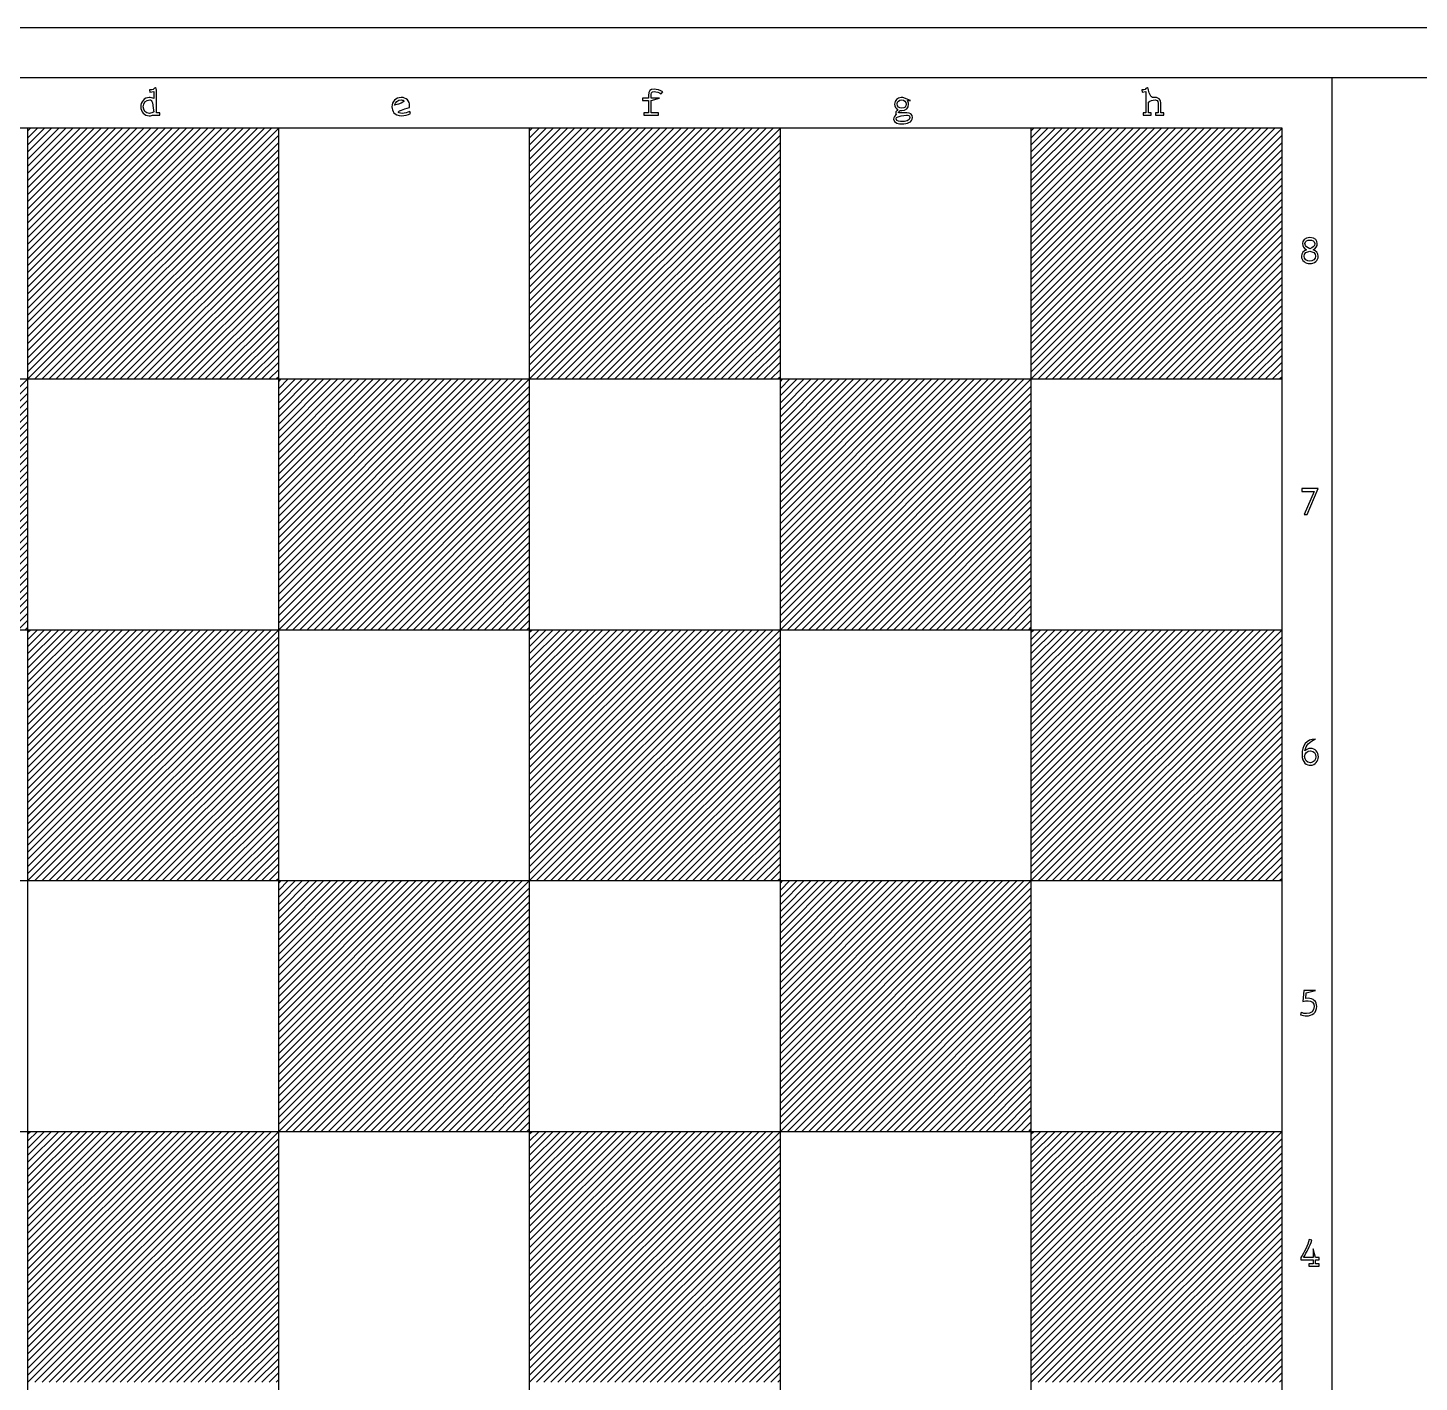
# Model space of a CAD drawing. Header units: millimetres. Extents: x -10 to 144, y -160 to 2.
# Drawn here: x 71.9 to 99.64, y -126.69 to -99.68 of the extents above; entities that cross this region are included whole.
import ezdxf

# ---------------------------------------------------------------- set-up
doc = ezdxf.new("R2010")
doc.units = ezdxf.units.MM
doc.header["$MEASUREMENT"] = 0
for name, color, linetype, true_color in [('cut', 1, 'Continuous', 0xff0000), ('Default', 6, 'Continuous', 0xff00e8), ('engrav', 3, 'Continuous', 0x00ff00)]:
    doc.layers.add(name, color=color, linetype=linetype, true_color=true_color)

msp = doc.modelspace()

# ---------------------------------------------------------------- linework, layer by layer
at = {"layer": 'cut'}
msp.add_line((139.903, -100.685), (97.903, -100.685), dxfattribs=at)
msp.add_lwpolyline([(55.903, -142.685), (97.903, -142.685), (97.903, -100.685), (55.903, -100.685)], close=True, dxfattribs=at)
at = {"layer": 'Default'}
msp.add_lwpolyline([(54.445, -159.685), (144.445, -159.685), (144.445, -99.685), (54.445, -99.685)], close=True, dxfattribs=at)
at = {"layer": 'engrav'}
for p, q in [((71.903, -104.14), (74.357, -101.685)), ((71.903, -103.998), (74.216, -101.685)), ((71.903, -103.857), (74.074, -101.685)), ((71.903, -103.716), (73.933, -101.685)), ((71.903, -103.574), (73.791, -101.685)), ((71.903, -103.433), (73.65, -101.685)), ((71.903, -102.584), (72.802, -101.685)), ((71.903, -102.726), (72.943, -101.685)), ((71.903, -102.867), (73.084, -101.685)), ((71.903, -103.008), (73.226, -101.685)), ((71.903, -103.15), (73.367, -101.685)), ((71.903, -103.291), (73.509, -101.685)), ((71.903, -101.736), (71.953, -101.685)), ((71.903, -101.877), (72.094, -101.685)), ((71.903, -102.018), (72.236, -101.685)), ((71.903, -102.16), (72.377, -101.685)), ((71.903, -102.301), (72.519, -101.685)), ((71.903, -102.443), (72.66, -101.685)), ((71.903, -104.705), (74.923, -101.685)), ((71.903, -104.564), (74.781, -101.685)), ((71.903, -104.423), (74.64, -101.685)), ((71.903, -104.281), (74.499, -101.685)), ((71.903, -106.261), (76.478, -101.685)), ((71.903, -106.12), (76.337, -101.685)), ((71.903, -105.978), (76.196, -101.685)), ((71.903, -105.837), (76.054, -101.685)), ((71.903, -105.695), (75.913, -101.685)), ((71.903, -105.554), (75.771, -101.685)), ((71.903, -105.413), (75.63, -101.685)), ((71.903, -105.271), (75.489, -101.685)), ((71.903, -105.13), (75.347, -101.685)), ((71.903, -104.988), (75.206, -101.685)), ((71.903, -104.847), (75.064, -101.685)), ((71.903, -106.403), (76.62, -101.685)), ((71.903, -106.544), (76.761, -101.685)), ((71.903, -141.685), (71.903, -101.685)), ((76.903, -141.685), (76.903, -101.685)), ((81.903, -141.685), (81.903, -101.685)), ((81.903, -104.14), (84.357, -101.685)), ((81.903, -103.998), (84.216, -101.685)), ((81.903, -103.857), (84.074, -101.685)), ((81.903, -103.716), (83.933, -101.685)), ((81.903, -103.574), (83.791, -101.685)), ((81.903, -103.433), (83.65, -101.685)), ((81.903, -102.584), (82.802, -101.685)), ((81.903, -102.726), (82.943, -101.685)), ((81.903, -102.867), (83.084, -101.685)), ((81.903, -103.008), (83.226, -101.685)), ((81.903, -103.15), (83.367, -101.685)), ((81.903, -103.291), (83.509, -101.685)), ((81.903, -101.736), (81.953, -101.685)), ((81.903, -101.877), (82.094, -101.685)), ((81.903, -102.018), (82.236, -101.685)), ((81.903, -102.16), (82.377, -101.685)), ((81.903, -102.301), (82.519, -101.685)), ((81.903, -102.443), (82.66, -101.685)), ((81.903, -104.705), (84.923, -101.685)), ((81.903, -104.564), (84.781, -101.685)), ((81.903, -104.423), (84.64, -101.685)), ((81.903, -104.281), (84.499, -101.685)), ((81.903, -106.261), (86.478, -101.685)), ((81.903, -106.12), (86.337, -101.685)), ((81.903, -105.978), (86.196, -101.685)), ((81.903, -105.837), (86.054, -101.685)), ((81.903, -105.695), (85.913, -101.685)), ((81.903, -105.554), (85.771, -101.685)), ((81.903, -105.413), (85.63, -101.685)), ((81.903, -105.271), (85.489, -101.685)), ((81.903, -105.13), (85.347, -101.685)), ((81.903, -104.988), (85.206, -101.685)), ((81.903, -104.847), (85.064, -101.685)), ((81.903, -106.403), (86.62, -101.685)), ((81.903, -106.544), (86.761, -101.685)), ((86.903, -141.685), (86.903, -101.685)), ((91.903, -106.544), (96.761, -101.685)), ((91.903, -106.403), (96.62, -101.685)), ((91.903, -104.847), (95.064, -101.685)), ((91.903, -104.988), (95.206, -101.685)), ((91.903, -105.13), (95.347, -101.685)), ((91.903, -105.271), (95.489, -101.685)), ((91.903, -105.413), (95.63, -101.685)), ((91.903, -105.554), (95.771, -101.685)), ((91.903, -105.695), (95.913, -101.685)), ((91.903, -105.837), (96.054, -101.685)), ((91.903, -105.978), (96.196, -101.685)), ((91.903, -106.12), (96.337, -101.685)), ((91.903, -106.261), (96.478, -101.685)), ((91.903, -104.281), (94.499, -101.685)), ((91.903, -104.423), (94.64, -101.685)), ((91.903, -104.564), (94.781, -101.685)), ((91.903, -104.705), (94.923, -101.685)), ((91.903, -102.443), (92.66, -101.685)), ((91.903, -102.301), (92.519, -101.685)), ((91.903, -102.16), (92.377, -101.685)), ((91.903, -102.018), (92.236, -101.685)), ((91.903, -101.877), (92.094, -101.685)), ((91.903, -101.736), (91.953, -101.685)), ((91.903, -103.291), (93.509, -101.685)), ((91.903, -103.15), (93.367, -101.685)), ((91.903, -103.008), (93.226, -101.685)), ((91.903, -102.867), (93.084, -101.685)), ((91.903, -102.726), (92.943, -101.685)), ((91.903, -102.584), (92.802, -101.685)), ((91.903, -103.433), (93.65, -101.685)), ((91.903, -103.574), (93.791, -101.685)), ((91.903, -103.716), (93.933, -101.685)), ((91.903, -103.857), (94.074, -101.685)), ((91.903, -103.998), (94.216, -101.685)), ((91.903, -104.14), (94.357, -101.685)), ((91.903, -141.685), (91.903, -101.685)), ((72.044, -106.685), (76.903, -101.827)), ((72.186, -106.685), (76.903, -101.968)), ((82.044, -106.685), (86.903, -101.827)), ((82.186, -106.685), (86.903, -101.968)), ((92.044, -106.685), (96.903, -101.827)), ((92.186, -106.685), (96.903, -101.968)), ((72.327, -106.685), (76.903, -102.11)), ((72.468, -106.685), (76.903, -102.251)), ((82.327, -106.685), (86.903, -102.11)), ((82.468, -106.685), (86.903, -102.251)), ((92.327, -106.685), (96.903, -102.11)), ((92.468, -106.685), (96.903, -102.251)), ((72.61, -106.685), (76.903, -102.392)), ((72.751, -106.685), (76.903, -102.534)), ((82.61, -106.685), (86.903, -102.392)), ((82.751, -106.685), (86.903, -102.534)), ((92.61, -106.685), (96.903, -102.392)), ((92.751, -106.685), (96.903, -102.534)), ((72.893, -106.685), (76.903, -102.675)), ((73.034, -106.685), (76.903, -102.817)), ((82.893, -106.685), (86.903, -102.675)), ((83.034, -106.685), (86.903, -102.817)), ((92.893, -106.685), (96.903, -102.675)), ((93.034, -106.685), (96.903, -102.817)), ((73.176, -106.685), (76.903, -102.958)), ((73.317, -106.685), (76.903, -103.1)), ((83.176, -106.685), (86.903, -102.958)), ((83.317, -106.685), (86.903, -103.1)), ((93.176, -106.685), (96.903, -102.958)), ((93.317, -106.685), (96.903, -103.1)), ((73.458, -106.685), (76.903, -103.241)), ((73.6, -106.685), (76.903, -103.382)), ((83.458, -106.685), (86.903, -103.241)), ((83.6, -106.685), (86.903, -103.382)), ((93.458, -106.685), (96.903, -103.241)), ((93.6, -106.685), (96.903, -103.382)), ((73.741, -106.685), (76.903, -103.524)), ((73.883, -106.685), (76.903, -103.665)), ((83.741, -106.685), (86.903, -103.524)), ((83.883, -106.685), (86.903, -103.665)), ((93.741, -106.685), (96.903, -103.524)), ((93.883, -106.685), (96.903, -103.665)), ((74.024, -106.685), (76.903, -103.807)), ((74.165, -106.685), (76.903, -103.948)), ((84.024, -106.685), (86.903, -103.807)), ((84.165, -106.685), (86.903, -103.948)), ((94.024, -106.685), (96.903, -103.807)), ((94.165, -106.685), (96.903, -103.948)), ((74.307, -106.685), (76.903, -104.09)), ((74.448, -106.685), (76.903, -104.231)), ((84.307, -106.685), (86.903, -104.09)), ((84.448, -106.685), (86.903, -104.231)), ((94.307, -106.685), (96.903, -104.09)), ((94.448, -106.685), (96.903, -104.231)), ((74.59, -106.685), (76.903, -104.372)), ((74.731, -106.685), (76.903, -104.514)), ((84.59, -106.685), (86.903, -104.372)), ((84.731, -106.685), (86.903, -104.514)), ((94.59, -106.685), (96.903, -104.372)), ((94.731, -106.685), (96.903, -104.514)), ((74.873, -106.685), (76.903, -104.655)), ((75.014, -106.685), (76.903, -104.797)), ((84.873, -106.685), (86.903, -104.655)), ((85.014, -106.685), (86.903, -104.797)), ((94.873, -106.685), (96.903, -104.655)), ((95.014, -106.685), (96.903, -104.797)), ((75.155, -106.685), (76.903, -104.938)), ((75.297, -106.685), (76.903, -105.079)), ((85.155, -106.685), (86.903, -104.938)), ((85.297, -106.685), (86.903, -105.079)), ((95.155, -106.685), (96.903, -104.938)), ((95.297, -106.685), (96.903, -105.079)), ((75.438, -106.685), (76.903, -105.221)), ((75.58, -106.685), (76.903, -105.362)), ((85.438, -106.685), (86.903, -105.221)), ((85.58, -106.685), (86.903, -105.362)), ((95.438, -106.685), (96.903, -105.221)), ((95.58, -106.685), (96.903, -105.362)), ((75.721, -106.685), (76.903, -105.504)), ((75.863, -106.685), (76.903, -105.645)), ((85.721, -106.685), (86.903, -105.504)), ((85.863, -106.685), (86.903, -105.645)), ((95.721, -106.685), (96.903, -105.504)), ((95.863, -106.685), (96.903, -105.645)), ((76.004, -106.685), (76.903, -105.787)), ((76.145, -106.685), (76.903, -105.928)), ((86.004, -106.685), (86.903, -105.787)), ((86.145, -106.685), (86.903, -105.928)), ((96.004, -106.685), (96.903, -105.787)), ((96.145, -106.685), (96.903, -105.928)), ((76.287, -106.685), (76.903, -106.069)), ((76.428, -106.685), (76.903, -106.211)), ((86.287, -106.685), (86.903, -106.069)), ((86.428, -106.685), (86.903, -106.211)), ((96.287, -106.685), (96.903, -106.069)), ((96.428, -106.685), (96.903, -106.211)), ((76.57, -106.685), (76.903, -106.352)), ((86.57, -106.685), (86.903, -106.352)), ((96.57, -106.685), (96.903, -106.352)), ((56.903, -106.685), (96.903, -106.685)), ((76.711, -106.685), (76.903, -106.494)), ((76.852, -106.685), (76.903, -106.635)), ((76.903, -111.544), (81.761, -106.685)), ((76.903, -111.403), (81.62, -106.685)), ((76.903, -109.847), (80.064, -106.685)), ((76.903, -109.988), (80.206, -106.685)), ((76.903, -110.13), (80.347, -106.685)), ((76.903, -110.271), (80.489, -106.685)), ((76.903, -110.413), (80.63, -106.685)), ((76.903, -110.554), (80.771, -106.685)), ((76.903, -110.695), (80.913, -106.685)), ((76.903, -110.837), (81.054, -106.685)), ((76.903, -110.978), (81.196, -106.685)), ((76.903, -111.12), (81.337, -106.685)), ((76.903, -111.261), (81.478, -106.685)), ((76.903, -109.281), (79.499, -106.685)), ((76.903, -109.423), (79.64, -106.685)), ((76.903, -109.564), (79.781, -106.685)), ((76.903, -109.705), (79.923, -106.685)), ((76.903, -107.443), (77.66, -106.685)), ((76.903, -107.301), (77.519, -106.685)), ((76.903, -107.16), (77.377, -106.685)), ((76.903, -107.018), (77.236, -106.685)), ((76.903, -106.877), (77.094, -106.685)), ((76.903, -106.736), (76.953, -106.685)), ((76.903, -108.291), (78.509, -106.685)), ((76.903, -108.15), (78.367, -106.685)), ((76.903, -108.008), (78.226, -106.685)), ((76.903, -107.867), (78.084, -106.685)), ((76.903, -107.726), (77.943, -106.685)), ((76.903, -107.584), (77.802, -106.685)), ((76.903, -108.433), (78.65, -106.685)), ((76.903, -108.574), (78.791, -106.685)), ((76.903, -108.716), (78.933, -106.685)), ((76.903, -108.857), (79.074, -106.685)), ((76.903, -108.998), (79.216, -106.685)), ((76.903, -109.14), (79.357, -106.685)), ((86.711, -106.685), (86.903, -106.494)), ((86.852, -106.685), (86.903, -106.635)), ((86.903, -111.544), (91.761, -106.685)), ((86.903, -111.403), (91.62, -106.685)), ((86.903, -109.847), (90.064, -106.685)), ((86.903, -109.988), (90.206, -106.685)), ((86.903, -110.13), (90.347, -106.685)), ((86.903, -110.271), (90.489, -106.685)), ((86.903, -110.413), (90.63, -106.685)), ((86.903, -110.554), (90.771, -106.685)), ((86.903, -110.695), (90.913, -106.685)), ((86.903, -110.837), (91.054, -106.685)), ((86.903, -110.978), (91.196, -106.685)), ((86.903, -111.12), (91.337, -106.685)), ((86.903, -111.261), (91.478, -106.685)), ((86.903, -109.281), (89.499, -106.685)), ((86.903, -109.423), (89.64, -106.685)), ((86.903, -109.564), (89.781, -106.685)), ((86.903, -109.705), (89.923, -106.685)), ((86.903, -107.443), (87.66, -106.685)), ((86.903, -107.301), (87.519, -106.685)), ((86.903, -107.16), (87.377, -106.685)), ((86.903, -107.018), (87.236, -106.685)), ((86.903, -106.877), (87.094, -106.685)), ((86.903, -106.736), (86.953, -106.685)), ((86.903, -108.291), (88.509, -106.685)), ((86.903, -108.15), (88.367, -106.685)), ((86.903, -108.008), (88.226, -106.685)), ((86.903, -107.867), (88.084, -106.685)), ((86.903, -107.726), (87.943, -106.685)), ((86.903, -107.584), (87.802, -106.685)), ((86.903, -108.433), (88.65, -106.685)), ((86.903, -108.574), (88.791, -106.685)), ((86.903, -108.716), (88.933, -106.685)), ((86.903, -108.857), (89.074, -106.685)), ((86.903, -108.998), (89.216, -106.685)), ((86.903, -109.14), (89.357, -106.685)), ((96.711, -106.685), (96.903, -106.494)), ((96.852, -106.685), (96.903, -106.635)), ((67.044, -111.685), (71.903, -106.827)), ((67.186, -111.685), (71.903, -106.968)), ((77.044, -111.685), (81.903, -106.827)), ((77.186, -111.685), (81.903, -106.968)), ((87.044, -111.685), (91.903, -106.827)), ((87.186, -111.685), (91.903, -106.968)), ((67.327, -111.685), (71.903, -107.11)), ((67.468, -111.685), (71.903, -107.251)), ((77.327, -111.685), (81.903, -107.11)), ((77.468, -111.685), (81.903, -107.251)), ((87.327, -111.685), (91.903, -107.11)), ((87.468, -111.685), (91.903, -107.251)), ((67.61, -111.685), (71.903, -107.392)), ((67.751, -111.685), (71.903, -107.534)), ((77.61, -111.685), (81.903, -107.392)), ((77.751, -111.685), (81.903, -107.534)), ((87.61, -111.685), (91.903, -107.392)), ((87.751, -111.685), (91.903, -107.534)), ((67.893, -111.685), (71.903, -107.675)), ((68.034, -111.685), (71.903, -107.817)), ((77.893, -111.685), (81.903, -107.675)), ((78.034, -111.685), (81.903, -107.817)), ((87.893, -111.685), (91.903, -107.675)), ((88.034, -111.685), (91.903, -107.817)), ((68.176, -111.685), (71.903, -107.958)), ((68.317, -111.685), (71.903, -108.1)), ((78.176, -111.685), (81.903, -107.958)), ((78.317, -111.685), (81.903, -108.1)), ((88.176, -111.685), (91.903, -107.958)), ((88.317, -111.685), (91.903, -108.1)), ((68.458, -111.685), (71.903, -108.241)), ((68.6, -111.685), (71.903, -108.382)), ((78.458, -111.685), (81.903, -108.241)), ((78.6, -111.685), (81.903, -108.382)), ((88.458, -111.685), (91.903, -108.241)), ((88.6, -111.685), (91.903, -108.382)), ((68.741, -111.685), (71.903, -108.524)), ((68.883, -111.685), (71.903, -108.665)), ((78.741, -111.685), (81.903, -108.524)), ((78.883, -111.685), (81.903, -108.665)), ((88.741, -111.685), (91.903, -108.524)), ((88.883, -111.685), (91.903, -108.665)), ((69.024, -111.685), (71.903, -108.807)), ((69.165, -111.685), (71.903, -108.948)), ((79.024, -111.685), (81.903, -108.807)), ((79.165, -111.685), (81.903, -108.948)), ((89.024, -111.685), (91.903, -108.807)), ((89.165, -111.685), (91.903, -108.948)), ((97.296, -108.871), (97.296, -108.926)), ((97.296, -108.926), (97.539, -108.926)), ((97.539, -108.926), (97.344, -109.385)), ((69.307, -111.685), (71.903, -109.09)), ((69.448, -111.685), (71.903, -109.231)), ((79.307, -111.685), (81.903, -109.09)), ((79.448, -111.685), (81.903, -109.231)), ((89.307, -111.685), (91.903, -109.09)), ((89.448, -111.685), (91.903, -109.231)), ((69.59, -111.685), (71.903, -109.372)), ((69.731, -111.685), (71.903, -109.514)), ((79.59, -111.685), (81.903, -109.372)), ((79.731, -111.685), (81.903, -109.514)), ((89.59, -111.685), (91.903, -109.372)), ((89.731, -111.685), (91.903, -109.514)), ((97.344, -109.385), (97.404, -109.385)), ((69.873, -111.685), (71.903, -109.655)), ((70.014, -111.685), (71.903, -109.797)), ((79.873, -111.685), (81.903, -109.655)), ((80.014, -111.685), (81.903, -109.797)), ((89.873, -111.685), (91.903, -109.655)), ((90.014, -111.685), (91.903, -109.797)), ((70.155, -111.685), (71.903, -109.938)), ((70.297, -111.685), (71.903, -110.079)), ((80.155, -111.685), (81.903, -109.938)), ((80.297, -111.685), (81.903, -110.079)), ((90.155, -111.685), (91.903, -109.938)), ((90.297, -111.685), (91.903, -110.079)), ((70.438, -111.685), (71.903, -110.221)), ((70.58, -111.685), (71.903, -110.362)), ((80.438, -111.685), (81.903, -110.221)), ((80.58, -111.685), (81.903, -110.362)), ((90.438, -111.685), (91.903, -110.221)), ((90.58, -111.685), (91.903, -110.362)), ((70.721, -111.685), (71.903, -110.504)), ((70.863, -111.685), (71.903, -110.645)), ((80.721, -111.685), (81.903, -110.504)), ((80.863, -111.685), (81.903, -110.645)), ((90.721, -111.685), (91.903, -110.504)), ((90.863, -111.685), (91.903, -110.645)), ((71.004, -111.685), (71.903, -110.787)), ((71.145, -111.685), (71.903, -110.928)), ((81.004, -111.685), (81.903, -110.787)), ((81.145, -111.685), (81.903, -110.928)), ((91.004, -111.685), (91.903, -110.787)), ((91.145, -111.685), (91.903, -110.928)), ((71.287, -111.685), (71.903, -111.069)), ((81.287, -111.685), (81.903, -111.069)), ((91.287, -111.685), (91.903, -111.069)), ((71.428, -111.685), (71.903, -111.211)), ((71.57, -111.685), (71.903, -111.352)), ((81.428, -111.685), (81.903, -111.211)), ((81.57, -111.685), (81.903, -111.352)), ((91.428, -111.685), (91.903, -111.211)), ((91.57, -111.685), (91.903, -111.352)), ((56.903, -111.685), (96.903, -111.685)), ((71.711, -111.685), (71.903, -111.494)), ((71.852, -111.685), (71.903, -111.635)), ((71.903, -116.544), (76.761, -111.685)), ((71.903, -116.403), (76.62, -111.685)), ((71.903, -114.847), (75.064, -111.685)), ((71.903, -114.988), (75.206, -111.685)), ((71.903, -115.13), (75.347, -111.685)), ((71.903, -115.271), (75.489, -111.685)), ((71.903, -115.413), (75.63, -111.685)), ((71.903, -115.554), (75.771, -111.685)), ((71.903, -115.695), (75.913, -111.685)), ((71.903, -115.837), (76.054, -111.685)), ((71.903, -115.978), (76.196, -111.685)), ((71.903, -116.12), (76.337, -111.685)), ((71.903, -116.261), (76.478, -111.685)), ((71.903, -114.281), (74.499, -111.685)), ((71.903, -114.423), (74.64, -111.685)), ((71.903, -114.564), (74.781, -111.685)), ((71.903, -114.705), (74.923, -111.685)), ((71.903, -112.443), (72.66, -111.685)), ((71.903, -112.301), (72.519, -111.685)), ((71.903, -112.16), (72.377, -111.685)), ((71.903, -112.018), (72.236, -111.685)), ((71.903, -111.877), (72.094, -111.685)), ((71.903, -111.736), (71.953, -111.685)), ((71.903, -113.291), (73.509, -111.685)), ((71.903, -113.15), (73.367, -111.685)), ((71.903, -113.008), (73.226, -111.685)), ((71.903, -112.867), (73.084, -111.685)), ((71.903, -112.726), (72.943, -111.685)), ((71.903, -112.584), (72.802, -111.685)), ((71.903, -113.433), (73.65, -111.685)), ((71.903, -113.574), (73.791, -111.685)), ((71.903, -113.716), (73.933, -111.685)), ((71.903, -113.857), (74.074, -111.685)), ((71.903, -113.998), (74.216, -111.685)), ((71.903, -114.14), (74.357, -111.685)), ((81.711, -111.685), (81.903, -111.494)), ((81.852, -111.685), (81.903, -111.635)), ((81.903, -114.14), (84.357, -111.685)), ((81.903, -113.998), (84.216, -111.685)), ((81.903, -113.857), (84.074, -111.685)), ((81.903, -113.716), (83.933, -111.685)), ((81.903, -113.574), (83.791, -111.685)), ((81.903, -113.433), (83.65, -111.685)), ((81.903, -112.584), (82.802, -111.685)), ((81.903, -112.726), (82.943, -111.685)), ((81.903, -112.867), (83.084, -111.685)), ((81.903, -113.008), (83.226, -111.685)), ((81.903, -113.15), (83.367, -111.685)), ((81.903, -113.291), (83.509, -111.685)), ((81.903, -111.736), (81.953, -111.685)), ((81.903, -111.877), (82.094, -111.685)), ((81.903, -112.018), (82.236, -111.685)), ((81.903, -112.16), (82.377, -111.685)), ((81.903, -112.301), (82.519, -111.685)), ((81.903, -112.443), (82.66, -111.685)), ((81.903, -114.705), (84.923, -111.685)), ((81.903, -114.564), (84.781, -111.685)), ((81.903, -114.423), (84.64, -111.685)), ((81.903, -114.281), (84.499, -111.685)), ((81.903, -116.261), (86.478, -111.685)), ((81.903, -116.12), (86.337, -111.685)), ((81.903, -115.978), (86.196, -111.685)), ((81.903, -115.837), (86.054, -111.685)), ((81.903, -115.695), (85.913, -111.685)), ((81.903, -115.554), (85.771, -111.685)), ((81.903, -115.413), (85.63, -111.685)), ((81.903, -115.271), (85.489, -111.685)), ((81.903, -115.13), (85.347, -111.685)), ((81.903, -114.988), (85.206, -111.685)), ((81.903, -114.847), (85.064, -111.685)), ((81.903, -116.403), (86.62, -111.685)), ((81.903, -116.544), (86.761, -111.685)), ((91.711, -111.685), (91.903, -111.494)), ((91.852, -111.685), (91.903, -111.635)), ((91.903, -114.14), (94.357, -111.685)), ((91.903, -113.998), (94.216, -111.685)), ((91.903, -113.857), (94.074, -111.685)), ((91.903, -113.716), (93.933, -111.685)), ((91.903, -113.574), (93.791, -111.685)), ((91.903, -113.433), (93.65, -111.685)), ((91.903, -112.584), (92.802, -111.685)), ((91.903, -112.726), (92.943, -111.685)), ((91.903, -112.867), (93.084, -111.685)), ((91.903, -113.008), (93.226, -111.685)), ((91.903, -113.15), (93.367, -111.685)), ((91.903, -113.291), (93.509, -111.685)), ((91.903, -111.736), (91.953, -111.685)), ((91.903, -111.877), (92.094, -111.685)), ((91.903, -112.018), (92.236, -111.685)), ((91.903, -112.16), (92.377, -111.685)), ((91.903, -112.301), (92.519, -111.685)), ((91.903, -112.443), (92.66, -111.685)), ((91.903, -114.705), (94.923, -111.685)), ((91.903, -114.564), (94.781, -111.685)), ((91.903, -114.423), (94.64, -111.685)), ((91.903, -114.281), (94.499, -111.685)), ((91.903, -116.261), (96.478, -111.685)), ((91.903, -116.12), (96.337, -111.685)), ((91.903, -115.978), (96.196, -111.685)), ((91.903, -115.837), (96.054, -111.685)), ((91.903, -115.695), (95.913, -111.685)), ((91.903, -115.554), (95.771, -111.685)), ((91.903, -115.413), (95.63, -111.685)), ((91.903, -115.271), (95.489, -111.685)), ((91.903, -115.13), (95.347, -111.685)), ((91.903, -114.988), (95.206, -111.685)), ((91.903, -114.847), (95.064, -111.685)), ((91.903, -116.403), (96.62, -111.685)), ((91.903, -116.544), (96.761, -111.685)), ((72.044, -116.685), (76.903, -111.827)), ((72.186, -116.685), (76.903, -111.968)), ((82.044, -116.685), (86.903, -111.827)), ((82.186, -116.685), (86.903, -111.968)), ((92.044, -116.685), (96.903, -111.827)), ((92.186, -116.685), (96.903, -111.968)), ((72.327, -116.685), (76.903, -112.11)), ((72.468, -116.685), (76.903, -112.251)), ((82.327, -116.685), (86.903, -112.11)), ((82.468, -116.685), (86.903, -112.251)), ((92.327, -116.685), (96.903, -112.11)), ((92.468, -116.685), (96.903, -112.251)), ((72.61, -116.685), (76.903, -112.392)), ((72.751, -116.685), (76.903, -112.534)), ((82.61, -116.685), (86.903, -112.392)), ((82.751, -116.685), (86.903, -112.534)), ((92.61, -116.685), (96.903, -112.392)), ((92.751, -116.685), (96.903, -112.534)), ((72.893, -116.685), (76.903, -112.675)), ((73.034, -116.685), (76.903, -112.817)), ((82.893, -116.685), (86.903, -112.675)), ((83.034, -116.685), (86.903, -112.817)), ((92.893, -116.685), (96.903, -112.675)), ((93.034, -116.685), (96.903, -112.817)), ((73.176, -116.685), (76.903, -112.958)), ((73.317, -116.685), (76.903, -113.1)), ((83.176, -116.685), (86.903, -112.958)), ((83.317, -116.685), (86.903, -113.1)), ((93.176, -116.685), (96.903, -112.958)), ((93.317, -116.685), (96.903, -113.1)), ((73.458, -116.685), (76.903, -113.241)), ((73.6, -116.685), (76.903, -113.382)), ((83.458, -116.685), (86.903, -113.241)), ((83.6, -116.685), (86.903, -113.382)), ((93.458, -116.685), (96.903, -113.241)), ((93.6, -116.685), (96.903, -113.382)), ((73.741, -116.685), (76.903, -113.524)), ((73.883, -116.685), (76.903, -113.665)), ((83.741, -116.685), (86.903, -113.524)), ((83.883, -116.685), (86.903, -113.665)), ((93.741, -116.685), (96.903, -113.524)), ((93.883, -116.685), (96.903, -113.665)), ((74.024, -116.685), (76.903, -113.807)), ((74.165, -116.685), (76.903, -113.948)), ((84.024, -116.685), (86.903, -113.807)), ((84.165, -116.685), (86.903, -113.948)), ((94.024, -116.685), (96.903, -113.807)), ((94.165, -116.685), (96.903, -113.948)), ((74.307, -116.685), (76.903, -114.09)), ((74.448, -116.685), (76.903, -114.231)), ((84.307, -116.685), (86.903, -114.09)), ((84.448, -116.685), (86.903, -114.231)), ((94.307, -116.685), (96.903, -114.09)), ((94.448, -116.685), (96.903, -114.231)), ((74.59, -116.685), (76.903, -114.372)), ((74.731, -116.685), (76.903, -114.514)), ((84.59, -116.685), (86.903, -114.372)), ((84.731, -116.685), (86.903, -114.514)), ((94.59, -116.685), (96.903, -114.372)), ((94.731, -116.685), (96.903, -114.514)), ((74.873, -116.685), (76.903, -114.655)), ((75.014, -116.685), (76.903, -114.797)), ((84.873, -116.685), (86.903, -114.655)), ((85.014, -116.685), (86.903, -114.797)), ((94.873, -116.685), (96.903, -114.655)), ((95.014, -116.685), (96.903, -114.797)), ((75.155, -116.685), (76.903, -114.938)), ((75.297, -116.685), (76.903, -115.079)), ((85.155, -116.685), (86.903, -114.938)), ((85.297, -116.685), (86.903, -115.079)), ((95.155, -116.685), (96.903, -114.938)), ((95.297, -116.685), (96.903, -115.079)), ((75.438, -116.685), (76.903, -115.221)), ((75.58, -116.685), (76.903, -115.362)), ((85.438, -116.685), (86.903, -115.221)), ((85.58, -116.685), (86.903, -115.362)), ((95.438, -116.685), (96.903, -115.221)), ((95.58, -116.685), (96.903, -115.362)), ((75.721, -116.685), (76.903, -115.504)), ((85.721, -116.685), (86.903, -115.504)), ((95.721, -116.685), (96.903, -115.504)), ((75.863, -116.685), (76.903, -115.645)), ((76.004, -116.685), (76.903, -115.787)), ((85.863, -116.685), (86.903, -115.645)), ((86.004, -116.685), (86.903, -115.787)), ((95.863, -116.685), (96.903, -115.645)), ((96.004, -116.685), (96.903, -115.787)), ((76.145, -116.685), (76.903, -115.928)), ((76.287, -116.685), (76.903, -116.069)), ((86.145, -116.685), (86.903, -115.928)), ((86.287, -116.685), (86.903, -116.069)), ((96.145, -116.685), (96.903, -115.928)), ((96.287, -116.685), (96.903, -116.069)), ((76.428, -116.685), (76.903, -116.211)), ((76.57, -116.685), (76.903, -116.352)), ((86.428, -116.685), (86.903, -116.211)), ((86.57, -116.685), (86.903, -116.352)), ((96.428, -116.685), (96.903, -116.211)), ((96.57, -116.685), (96.903, -116.352)), ((56.903, -116.685), (96.903, -116.685)), ((76.711, -116.685), (76.903, -116.494)), ((76.852, -116.685), (76.903, -116.635)), ((76.903, -121.544), (81.761, -116.685)), ((76.903, -121.403), (81.62, -116.685)), ((76.903, -119.847), (80.064, -116.685)), ((76.903, -119.988), (80.206, -116.685)), ((76.903, -120.13), (80.347, -116.685)), ((76.903, -120.271), (80.489, -116.685)), ((76.903, -120.413), (80.63, -116.685)), ((76.903, -120.554), (80.771, -116.685)), ((76.903, -120.695), (80.913, -116.685)), ((76.903, -120.837), (81.054, -116.685)), ((76.903, -120.978), (81.196, -116.685)), ((76.903, -121.12), (81.337, -116.685)), ((76.903, -121.261), (81.478, -116.685)), ((76.903, -119.281), (79.499, -116.685)), ((76.903, -119.423), (79.64, -116.685)), ((76.903, -119.564), (79.781, -116.685)), ((76.903, -119.705), (79.923, -116.685)), ((76.903, -117.443), (77.66, -116.685)), ((76.903, -117.301), (77.519, -116.685)), ((76.903, -117.16), (77.377, -116.685)), ((76.903, -117.018), (77.236, -116.685)), ((76.903, -116.877), (77.094, -116.685)), ((76.903, -116.736), (76.953, -116.685)), ((76.903, -118.291), (78.509, -116.685)), ((76.903, -118.15), (78.367, -116.685)), ((76.903, -118.008), (78.226, -116.685)), ((76.903, -117.867), (78.084, -116.685)), ((76.903, -117.726), (77.943, -116.685)), ((76.903, -117.584), (77.802, -116.685)), ((76.903, -118.433), (78.65, -116.685)), ((76.903, -118.574), (78.791, -116.685)), ((76.903, -118.716), (78.933, -116.685)), ((76.903, -118.857), (79.074, -116.685)), ((76.903, -118.998), (79.216, -116.685)), ((76.903, -119.14), (79.357, -116.685)), ((86.711, -116.685), (86.903, -116.494)), ((86.852, -116.685), (86.903, -116.635)), ((86.903, -121.544), (91.761, -116.685)), ((86.903, -121.403), (91.62, -116.685)), ((86.903, -119.847), (90.064, -116.685)), ((86.903, -119.988), (90.206, -116.685)), ((86.903, -120.13), (90.347, -116.685)), ((86.903, -120.271), (90.489, -116.685)), ((86.903, -120.413), (90.63, -116.685)), ((86.903, -120.554), (90.771, -116.685)), ((86.903, -120.695), (90.913, -116.685)), ((86.903, -120.837), (91.054, -116.685)), ((86.903, -120.978), (91.196, -116.685)), ((86.903, -121.12), (91.337, -116.685)), ((86.903, -121.261), (91.478, -116.685)), ((86.903, -119.281), (89.499, -116.685)), ((86.903, -119.423), (89.64, -116.685)), ((86.903, -119.564), (89.781, -116.685)), ((86.903, -119.705), (89.923, -116.685)), ((86.903, -117.443), (87.66, -116.685)), ((86.903, -117.301), (87.519, -116.685)), ((86.903, -117.16), (87.377, -116.685)), ((86.903, -117.018), (87.236, -116.685)), ((86.903, -116.877), (87.094, -116.685)), ((86.903, -116.736), (86.953, -116.685)), ((86.903, -118.291), (88.509, -116.685)), ((86.903, -118.15), (88.367, -116.685)), ((86.903, -118.008), (88.226, -116.685)), ((86.903, -117.867), (88.084, -116.685)), ((86.903, -117.726), (87.943, -116.685)), ((86.903, -117.584), (87.802, -116.685)), ((86.903, -118.433), (88.65, -116.685)), ((86.903, -118.574), (88.791, -116.685)), ((86.903, -118.716), (88.933, -116.685)), ((86.903, -118.857), (89.074, -116.685)), ((86.903, -118.998), (89.216, -116.685)), ((86.903, -119.14), (89.357, -116.685)), ((96.711, -116.685), (96.903, -116.494)), ((96.852, -116.685), (96.903, -116.635)), ((77.044, -121.685), (81.903, -116.827)), ((77.186, -121.685), (81.903, -116.968)), ((87.044, -121.685), (91.903, -116.827)), ((87.186, -121.685), (91.903, -116.968)), ((77.327, -121.685), (81.903, -117.11)), ((77.468, -121.685), (81.903, -117.251)), ((87.327, -121.685), (91.903, -117.11)), ((87.468, -121.685), (91.903, -117.251)), ((77.61, -121.685), (81.903, -117.392)), ((77.751, -121.685), (81.903, -117.534)), ((87.61, -121.685), (91.903, -117.392)), ((87.751, -121.685), (91.903, -117.534)), ((77.893, -121.685), (81.903, -117.675)), ((78.034, -121.685), (81.903, -117.817)), ((87.893, -121.685), (91.903, -117.675)), ((88.034, -121.685), (91.903, -117.817)), ((78.176, -121.685), (81.903, -117.958)), ((78.317, -121.685), (81.903, -118.1)), ((88.176, -121.685), (91.903, -117.958)), ((88.317, -121.685), (91.903, -118.1)), ((78.458, -121.685), (81.903, -118.241)), ((78.6, -121.685), (81.903, -118.382)), ((88.458, -121.685), (91.903, -118.241)), ((88.6, -121.685), (91.903, -118.382)), ((78.741, -121.685), (81.903, -118.524)), ((78.883, -121.685), (81.903, -118.665)), ((88.741, -121.685), (91.903, -118.524)), ((88.883, -121.685), (91.903, -118.665)), ((79.024, -121.685), (81.903, -118.807)), ((79.165, -121.685), (81.903, -118.948)), ((89.024, -121.685), (91.903, -118.807)), ((89.165, -121.685), (91.903, -118.948)), ((79.307, -121.685), (81.903, -119.09)), ((79.448, -121.685), (81.903, -119.231)), ((89.307, -121.685), (91.903, -119.09)), ((89.448, -121.685), (91.903, -119.231)), ((79.59, -121.685), (81.903, -119.372)), ((79.731, -121.685), (81.903, -119.514)), ((89.59, -121.685), (91.903, -119.372)), ((89.731, -121.685), (91.903, -119.514)), ((79.873, -121.685), (81.903, -119.655)), ((80.014, -121.685), (81.903, -119.797)), ((89.873, -121.685), (91.903, -119.655)), ((90.014, -121.685), (91.903, -119.797)), ((80.155, -121.685), (81.903, -119.938)), ((80.297, -121.685), (81.903, -120.079)), ((90.155, -121.685), (91.903, -119.938)), ((90.297, -121.685), (91.903, -120.079)), ((80.438, -121.685), (81.903, -120.221)), ((90.438, -121.685), (91.903, -120.221)), ((80.58, -121.685), (81.903, -120.362)), ((80.721, -121.685), (81.903, -120.504)), ((90.58, -121.685), (91.903, -120.362)), ((90.721, -121.685), (91.903, -120.504)), ((80.863, -121.685), (81.903, -120.645)), ((81.004, -121.685), (81.903, -120.787)), ((90.863, -121.685), (91.903, -120.645)), ((91.004, -121.685), (91.903, -120.787)), ((81.145, -121.685), (81.903, -120.928)), ((81.287, -121.685), (81.903, -121.069)), ((91.145, -121.685), (91.903, -120.928)), ((91.287, -121.685), (91.903, -121.069)), ((81.428, -121.685), (81.903, -121.211)), ((81.57, -121.685), (81.903, -121.352)), ((91.428, -121.685), (91.903, -121.211)), ((91.57, -121.685), (91.903, -121.352)), ((56.903, -121.685), (96.903, -121.685)), ((71.903, -126.544), (76.761, -121.685)), ((71.903, -126.403), (76.62, -121.685)), ((71.903, -124.847), (75.064, -121.685)), ((71.903, -124.988), (75.206, -121.685)), ((71.903, -125.13), (75.347, -121.685)), ((71.903, -125.271), (75.489, -121.685)), ((71.903, -125.413), (75.63, -121.685)), ((71.903, -125.554), (75.771, -121.685)), ((71.903, -125.695), (75.913, -121.685)), ((71.903, -125.837), (76.054, -121.685)), ((71.903, -125.978), (76.196, -121.685)), ((71.903, -126.12), (76.337, -121.685)), ((71.903, -126.261), (76.478, -121.685)), ((71.903, -124.281), (74.499, -121.685)), ((71.903, -124.423), (74.64, -121.685)), ((71.903, -124.564), (74.781, -121.685)), ((71.903, -124.705), (74.923, -121.685)), ((71.903, -122.443), (72.66, -121.685)), ((71.903, -122.301), (72.519, -121.685)), ((71.903, -122.16), (72.377, -121.685)), ((71.903, -122.018), (72.236, -121.685)), ((71.903, -121.877), (72.094, -121.685)), ((71.903, -121.736), (71.953, -121.685)), ((71.903, -123.291), (73.509, -121.685)), ((71.903, -123.15), (73.367, -121.685)), ((71.903, -123.008), (73.226, -121.685)), ((71.903, -122.867), (73.084, -121.685)), ((71.903, -122.726), (72.943, -121.685)), ((71.903, -122.584), (72.802, -121.685)), ((71.903, -123.433), (73.65, -121.685)), ((71.903, -123.574), (73.791, -121.685)), ((71.903, -123.716), (73.933, -121.685)), ((71.903, -123.857), (74.074, -121.685)), ((71.903, -123.998), (74.216, -121.685)), ((71.903, -124.14), (74.357, -121.685)), ((81.711, -121.685), (81.903, -121.494)), ((81.852, -121.685), (81.903, -121.635)), ((81.903, -124.14), (84.357, -121.685)), ((81.903, -123.998), (84.216, -121.685)), ((81.903, -123.857), (84.074, -121.685)), ((81.903, -123.716), (83.933, -121.685)), ((81.903, -123.574), (83.791, -121.685)), ((81.903, -123.433), (83.65, -121.685)), ((81.903, -122.584), (82.802, -121.685)), ((81.903, -122.726), (82.943, -121.685)), ((81.903, -122.867), (83.084, -121.685)), ((81.903, -123.008), (83.226, -121.685)), ((81.903, -123.15), (83.367, -121.685)), ((81.903, -123.291), (83.509, -121.685)), ((81.903, -121.736), (81.953, -121.685)), ((81.903, -121.877), (82.094, -121.685)), ((81.903, -122.018), (82.236, -121.685)), ((81.903, -122.16), (82.377, -121.685)), ((81.903, -122.301), (82.519, -121.685)), ((81.903, -122.443), (82.66, -121.685)), ((81.903, -124.705), (84.923, -121.685)), ((81.903, -124.564), (84.781, -121.685)), ((81.903, -124.423), (84.64, -121.685)), ((81.903, -124.281), (84.499, -121.685)), ((81.903, -126.261), (86.478, -121.685)), ((81.903, -126.12), (86.337, -121.685)), ((81.903, -125.978), (86.196, -121.685)), ((81.903, -125.837), (86.054, -121.685)), ((81.903, -125.695), (85.913, -121.685)), ((81.903, -125.554), (85.771, -121.685)), ((81.903, -125.413), (85.63, -121.685)), ((81.903, -125.271), (85.489, -121.685)), ((81.903, -125.13), (85.347, -121.685)), ((81.903, -124.988), (85.206, -121.685)), ((81.903, -124.847), (85.064, -121.685)), ((81.903, -126.403), (86.62, -121.685)), ((81.903, -126.544), (86.761, -121.685)), ((91.711, -121.685), (91.903, -121.494)), ((91.852, -121.685), (91.903, -121.635)), ((91.903, -126.544), (96.761, -121.685)), ((91.903, -126.403), (96.62, -121.685)), ((91.903, -124.847), (95.064, -121.685)), ((91.903, -124.988), (95.206, -121.685)), ((91.903, -125.13), (95.347, -121.685)), ((91.903, -125.271), (95.489, -121.685)), ((91.903, -125.413), (95.63, -121.685)), ((91.903, -125.554), (95.771, -121.685)), ((91.903, -125.695), (95.913, -121.685)), ((91.903, -125.837), (96.054, -121.685)), ((91.903, -125.978), (96.196, -121.685)), ((91.903, -126.12), (96.337, -121.685)), ((91.903, -126.261), (96.478, -121.685)), ((91.903, -124.281), (94.499, -121.685)), ((91.903, -124.423), (94.64, -121.685)), ((91.903, -124.564), (94.781, -121.685)), ((91.903, -124.705), (94.923, -121.685)), ((91.903, -122.443), (92.66, -121.685)), ((91.903, -122.301), (92.519, -121.685)), ((91.903, -122.16), (92.377, -121.685)), ((91.903, -122.018), (92.236, -121.685)), ((91.903, -121.877), (92.094, -121.685)), ((91.903, -121.736), (91.953, -121.685)), ((91.903, -123.291), (93.509, -121.685)), ((91.903, -123.15), (93.367, -121.685)), ((91.903, -123.008), (93.226, -121.685)), ((91.903, -122.867), (93.084, -121.685)), ((91.903, -122.726), (92.943, -121.685)), ((91.903, -122.584), (92.802, -121.685)), ((91.903, -123.433), (93.65, -121.685)), ((91.903, -123.574), (93.791, -121.685)), ((91.903, -123.716), (93.933, -121.685)), ((91.903, -123.857), (94.074, -121.685)), ((91.903, -123.998), (94.216, -121.685)), ((91.903, -124.14), (94.357, -121.685)), ((72.044, -126.685), (76.903, -121.827)), ((72.186, -126.685), (76.903, -121.968)), ((82.044, -126.685), (86.903, -121.827)), ((82.186, -126.685), (86.903, -121.968)), ((92.044, -126.685), (96.903, -121.827)), ((92.186, -126.685), (96.903, -121.968)), ((72.327, -126.685), (76.903, -122.11)), ((72.468, -126.685), (76.903, -122.251)), ((82.327, -126.685), (86.903, -122.11)), ((82.468, -126.685), (86.903, -122.251)), ((92.327, -126.685), (96.903, -122.11)), ((92.468, -126.685), (96.903, -122.251)), ((72.61, -126.685), (76.903, -122.392)), ((72.751, -126.685), (76.903, -122.534)), ((82.61, -126.685), (86.903, -122.392)), ((82.751, -126.685), (86.903, -122.534)), ((92.61, -126.685), (96.903, -122.392)), ((92.751, -126.685), (96.903, -122.534)), ((72.893, -126.685), (76.903, -122.675)), ((73.034, -126.685), (76.903, -122.817)), ((82.893, -126.685), (86.903, -122.675)), ((83.034, -126.685), (86.903, -122.817)), ((92.893, -126.685), (96.903, -122.675)), ((93.034, -126.685), (96.903, -122.817)), ((73.176, -126.685), (76.903, -122.958)), ((73.317, -126.685), (76.903, -123.1)), ((83.176, -126.685), (86.903, -122.958)), ((83.317, -126.685), (86.903, -123.1)), ((93.176, -126.685), (96.903, -122.958)), ((93.317, -126.685), (96.903, -123.1)), ((73.458, -126.685), (76.903, -123.241)), ((73.6, -126.685), (76.903, -123.382)), ((83.458, -126.685), (86.903, -123.241)), ((83.6, -126.685), (86.903, -123.382)), ((93.458, -126.685), (96.903, -123.241)), ((93.6, -126.685), (96.903, -123.382)), ((73.741, -126.685), (76.903, -123.524)), ((73.883, -126.685), (76.903, -123.665)), ((83.741, -126.685), (86.903, -123.524)), ((83.883, -126.685), (86.903, -123.665)), ((93.741, -126.685), (96.903, -123.524)), ((93.883, -126.685), (96.903, -123.665)), ((74.024, -126.685), (76.903, -123.807)), ((74.165, -126.685), (76.903, -123.948)), ((84.024, -126.685), (86.903, -123.807)), ((84.165, -126.685), (86.903, -123.948)), ((94.024, -126.685), (96.903, -123.807)), ((94.165, -126.685), (96.903, -123.948)), ((74.307, -126.685), (76.903, -124.09)), ((74.448, -126.685), (76.903, -124.231)), ((84.307, -126.685), (86.903, -124.09)), ((84.448, -126.685), (86.903, -124.231)), ((94.307, -126.685), (96.903, -124.09)), ((94.448, -126.685), (96.903, -124.231)), ((74.59, -126.685), (76.903, -124.372)), ((74.731, -126.685), (76.903, -124.514)), ((84.59, -126.685), (86.903, -124.372)), ((84.731, -126.685), (86.903, -124.514)), ((94.59, -126.685), (96.903, -124.372)), ((94.731, -126.685), (96.903, -124.514)), ((74.873, -126.685), (76.903, -124.655)), ((84.873, -126.685), (86.903, -124.655)), ((94.873, -126.685), (96.903, -124.655)), ((75.014, -126.685), (76.903, -124.797)), ((75.155, -126.685), (76.903, -124.938)), ((85.014, -126.685), (86.903, -124.797)), ((85.155, -126.685), (86.903, -124.938)), ((95.014, -126.685), (96.903, -124.797)), ((95.155, -126.685), (96.903, -124.938)), ((75.297, -126.685), (76.903, -125.079)), ((75.438, -126.685), (76.903, -125.221)), ((85.297, -126.685), (86.903, -125.079)), ((85.438, -126.685), (86.903, -125.221)), ((95.297, -126.685), (96.903, -125.079)), ((95.438, -126.685), (96.903, -125.221)), ((75.58, -126.685), (76.903, -125.362)), ((75.721, -126.685), (76.903, -125.504)), ((85.58, -126.685), (86.903, -125.362)), ((85.721, -126.685), (86.903, -125.504)), ((95.58, -126.685), (96.903, -125.362)), ((95.721, -126.685), (96.903, -125.504)), ((75.863, -126.685), (76.903, -125.645)), ((76.004, -126.685), (76.903, -125.787)), ((85.863, -126.685), (86.903, -125.645)), ((86.004, -126.685), (86.903, -125.787)), ((95.863, -126.685), (96.903, -125.645)), ((96.004, -126.685), (96.903, -125.787)), ((76.145, -126.685), (76.903, -125.928)), ((76.287, -126.685), (76.903, -126.069)), ((86.145, -126.685), (86.903, -125.928)), ((86.287, -126.685), (86.903, -126.069)), ((96.145, -126.685), (96.903, -125.928)), ((96.287, -126.685), (96.903, -126.069)), ((76.428, -126.685), (76.903, -126.211)), ((76.57, -126.685), (76.903, -126.352)), ((86.428, -126.685), (86.903, -126.211)), ((86.57, -126.685), (86.903, -126.352)), ((96.428, -126.685), (96.903, -126.211)), ((96.57, -126.685), (96.903, -126.352)), ((76.711, -126.685), (76.903, -126.494)), ((76.852, -126.685), (76.903, -126.635)), ((86.711, -126.685), (86.903, -126.494)), ((86.852, -126.685), (86.903, -126.635)), ((96.711, -126.685), (96.903, -126.494)), ((96.852, -126.685), (96.903, -126.635))]:
    msp.add_line(p, q, dxfattribs=at)
for points in [[(74.329, -100.923), (74.337, -100.967), (74.414, -100.956), (74.414, -101.092)], [(74.414, -101.427), (74.532, -101.427), (74.532, -101.379), (74.465, -101.379), (74.465, -100.927)], [(94.105, -100.923), (94.112, -100.967), (94.186, -100.956), (94.186, -101.379), (94.131, -101.379), (94.131, -101.427), (94.293, -101.427), (94.293, -101.379), (94.237, -101.379), (94.237, -101.166)], [(84.274, -101.037), (84.274, -101.085), (84.153, -101.085), (84.153, -101.133), (84.274, -101.133), (84.274, -101.379), (84.179, -101.379), (84.179, -101.427), (84.473, -101.427), (84.473, -101.379), (84.326, -101.379), (84.326, -101.133), (84.491, -101.085)], [(84.491, -101.085), (84.326, -101.085), (84.326, -101.037)], [(84.528, -101), (84.557, -100.96)], [(89.436, -101.133), (89.495, -101.133), (89.377, -101.085)], [(79.532, -101.394), (79.517, -101.353)], [(89.293, -101.331), (89.322, -101.335)], [(89.421, -101.379), (89.293, -101.379)], [(94.436, -101.228), (94.436, -101.379), (94.381, -101.379), (94.381, -101.427), (94.543, -101.427), (94.543, -101.379), (94.487, -101.379), (94.487, -101.225)], [(56.903, -141.685), (96.903, -141.685), (96.903, -101.685), (56.903, -101.685)], [(71.903, -106.685), (76.903, -101.685)], [(81.903, -106.685), (86.903, -101.685)], [(91.903, -106.685), (96.903, -101.685)], [(66.903, -111.685), (71.903, -106.685)], [(76.903, -111.685), (81.903, -106.685)], [(86.903, -111.685), (91.903, -106.685)], [(97.404, -109.385), (97.622, -108.871), (97.296, -108.871)], [(71.903, -116.685), (76.903, -111.685)], [(81.903, -116.685), (86.903, -111.685)], [(91.903, -116.685), (96.903, -111.685)], [(76.903, -121.685), (81.903, -116.685)], [(86.903, -121.685), (91.903, -116.685)], [(97.572, -118.878), (97.337, -118.878), (97.319, -119.095)], [(97.421, -119.032), (97.374, -119.036), (97.385, -118.926), (97.572, -118.878)], [(97.285, -119.316), (97.271, -119.36)], [(71.903, -126.685), (76.903, -121.685)], [(81.903, -126.685), (86.903, -121.685)], [(91.903, -126.685), (96.903, -121.685)], [(97.495, -123.856), (97.444, -123.841)], [(97.278, -124.202), (97.278, -124.246), (97.521, -124.246), (97.521, -124.327), (97.436, -124.327), (97.436, -124.374), (97.642, -124.374), (97.642, -124.327), (97.572, -124.327), (97.572, -124.246), (97.642, -124.246), (97.642, -124.198), (97.572, -124.198), (97.521, -124.025)], [(97.521, -124.025), (97.521, -124.198), (97.33, -124.198)]]:
    msp.add_lwpolyline(points, dxfattribs=at)
for points in [[(74.418, -100.897), (74.399, -100.923), (74.359, -100.919), (74.329, -100.923)], [(74.44, -100.883), (74.432, -100.883), (74.425, -100.89), (74.418, -100.897)], [(74.465, -100.927), (74.465, -100.908), (74.465, -100.883), (74.44, -100.883)], [(84.385, -100.908), (84.307, -100.908), (84.274, -100.941), (84.274, -101.037)], [(84.557, -100.96), (84.51, -100.927), (84.443, -100.908), (84.385, -100.908)], [(94.19, -100.897), (94.171, -100.923), (94.131, -100.919), (94.105, -100.923)], [(94.212, -100.883), (94.204, -100.883), (94.197, -100.89), (94.19, -100.897)], [(94.237, -100.927), (94.237, -100.908), (94.237, -100.883), (94.212, -100.883)], [(94.37, -101.074), (94.322, -101.074), (94.282, -101.096), (94.237, -100.927)], [(74.322, -101.074), (74.219, -101.074), (74.153, -101.166), (74.153, -101.258)], [(74.204, -101.258), (74.204, -101.184), (74.252, -101.122), (74.333, -101.122)], [(74.414, -101.092), (74.385, -101.085), (74.351, -101.074), (74.322, -101.074)], [(74.333, -101.122), (74.362, -101.122), (74.388, -101.129), (74.414, -101.361)], [(79.344, -101.074), (79.237, -101.074), (79.16, -101.158), (79.16, -101.261)], [(79.212, -101.228), (79.223, -101.166), (79.282, -101.122), (79.344, -101.122)], [(79.344, -101.122), (79.407, -101.122), (79.462, -101.166), (79.212, -101.228)], [(79.513, -101.239), (79.513, -101.14), (79.447, -101.074), (79.344, -101.074)], [(84.326, -101.037), (84.326, -100.993), (84.326, -100.956), (84.385, -100.956)], [(84.385, -100.956), (84.432, -100.956), (84.484, -100.971), (84.528, -101)], [(89.307, -101.074), (89.237, -101.074), (89.179, -101.136), (89.179, -101.206)], [(89.179, -101.206), (89.179, -101.258), (89.201, -101.291), (89.241, -101.316)], [(89.23, -101.203), (89.23, -101.155), (89.271, -101.122), (89.322, -101.122)], [(89.326, -101.287), (89.267, -101.287), (89.23, -101.258), (89.23, -101.203)], [(89.377, -101.085), (89.355, -101.078), (89.333, -101.074), (89.307, -101.074)], [(89.322, -101.122), (89.374, -101.122), (89.407, -101.158), (89.407, -101.206)], [(89.322, -101.335), (89.403, -101.335), (89.458, -101.287), (89.458, -101.206)], [(89.407, -101.206), (89.407, -101.254), (89.381, -101.287), (89.326, -101.287)], [(89.458, -101.206), (89.458, -101.177), (89.451, -101.158), (89.436, -101.133)], [(94.237, -101.166), (94.278, -101.144), (94.322, -101.122), (94.37, -101.122)], [(94.473, -101.125), (94.454, -101.089), (94.41, -101.074), (94.37, -101.074)], [(94.37, -101.122), (94.44, -101.122), (94.436, -101.177), (94.436, -101.228)], [(94.487, -101.225), (94.487, -101.195), (94.487, -101.155), (94.473, -101.125)], [(74.153, -101.258), (74.153, -101.353), (74.223, -101.438), (74.322, -101.438)], [(74.326, -101.39), (74.252, -101.39), (74.204, -101.328), (74.204, -101.258)], [(74.322, -101.438), (74.355, -101.438), (74.381, -101.427), (74.414, -101.427)], [(74.414, -101.361), (74.388, -101.379), (74.355, -101.39), (74.326, -101.39)], [(79.16, -101.261), (79.16, -101.339), (79.204, -101.438), (79.355, -101.438)], [(79.362, -101.39), (79.274, -101.39), (79.215, -101.346), (79.51, -101.276)], [(79.355, -101.438), (79.414, -101.438), (79.48, -101.419), (79.532, -101.394)], [(79.517, -101.353), (79.465, -101.375), (79.418, -101.39), (79.362, -101.39)], [(79.51, -101.276), (79.513, -101.265), (79.513, -101.25), (79.513, -101.239)], [(89.219, -101.412), (89.186, -101.43), (89.16, -101.467), (89.16, -101.504)], [(89.241, -101.316), (89.223, -101.335), (89.201, -101.353), (89.201, -101.379)], [(89.201, -101.379), (89.201, -101.397), (89.208, -101.408), (89.219, -101.412)], [(89.212, -101.5), (89.212, -101.464), (89.245, -101.445), (89.414, -101.427)], [(89.329, -101.552), (89.293, -101.552), (89.212, -101.552), (89.212, -101.5)], [(89.252, -101.375), (89.252, -101.364), (89.285, -101.339), (89.293, -101.331)], [(89.293, -101.379), (89.282, -101.379), (89.252, -101.379), (89.252, -101.375)], [(89.484, -101.475), (89.484, -101.541), (89.385, -101.552), (89.329, -101.552)], [(89.333, -101.6), (89.418, -101.6), (89.535, -101.574), (89.535, -101.471)], [(89.414, -101.427), (89.447, -101.427), (89.484, -101.43), (89.484, -101.475)], [(89.535, -101.471), (89.535, -101.408), (89.495, -101.379), (89.421, -101.379)], [(89.16, -101.504), (89.16, -101.589), (89.267, -101.6), (89.333, -101.6)], [(97.458, -103.867), (97.344, -103.867), (97.308, -103.937), (97.308, -103.985)], [(97.308, -103.985), (97.308, -104.043), (97.341, -104.088), (97.388, -104.11)], [(97.359, -103.988), (97.359, -103.933), (97.41, -103.915), (97.458, -103.915)], [(97.458, -104.091), (97.407, -104.069), (97.359, -104.047), (97.359, -103.988)], [(97.605, -103.985), (97.605, -103.937), (97.569, -103.867), (97.458, -103.867)], [(97.458, -103.915), (97.502, -103.915), (97.554, -103.933), (97.554, -103.988)], [(97.554, -103.988), (97.554, -104.047), (97.506, -104.069), (97.458, -104.091)], [(97.524, -104.11), (97.572, -104.088), (97.605, -104.043), (97.605, -103.985)], [(97.388, -104.11), (97.33, -104.132), (97.289, -104.176), (97.289, -104.238)], [(97.289, -104.238), (97.289, -104.327), (97.37, -104.385), (97.455, -104.385)], [(97.341, -104.238), (97.341, -104.172), (97.403, -104.146), (97.455, -104.139)], [(97.455, -104.338), (97.399, -104.338), (97.341, -104.297), (97.341, -104.238)], [(97.455, -104.139), (97.51, -104.146), (97.572, -104.172), (97.572, -104.238)], [(97.572, -104.238), (97.572, -104.297), (97.513, -104.338), (97.455, -104.338)], [(97.455, -104.385), (97.543, -104.385), (97.624, -104.327), (97.624, -104.238)], [(97.624, -104.238), (97.624, -104.176), (97.583, -104.132), (97.524, -104.11)], [(97.569, -113.867), (97.385, -113.863), (97.3, -114.003), (97.3, -114.172)], [(97.355, -114.099), (97.381, -113.985), (97.444, -113.915), (97.569, -113.867)], [(97.3, -114.172), (97.3, -114.341), (97.399, -114.385), (97.469, -114.385)], [(97.352, -114.209), (97.352, -114.146), (97.407, -114.099), (97.469, -114.099)], [(97.466, -114.338), (97.396, -114.338), (97.352, -114.271), (97.352, -114.209)], [(97.469, -114.051), (97.421, -114.051), (97.392, -114.069), (97.355, -114.099)], [(97.576, -114.216), (97.576, -114.279), (97.532, -114.338), (97.466, -114.338)], [(97.627, -114.216), (97.627, -114.124), (97.565, -114.051), (97.469, -114.051)], [(97.469, -114.099), (97.539, -114.099), (97.576, -114.157), (97.576, -114.216)], [(97.469, -114.385), (97.565, -114.385), (97.627, -114.304), (97.627, -114.216)], [(97.319, -119.095), (97.352, -119.088), (97.388, -119.08), (97.421, -119.08)], [(97.543, -119.198), (97.543, -119.286), (97.477, -119.338), (97.392, -119.338)], [(97.392, -119.385), (97.502, -119.385), (97.594, -119.312), (97.594, -119.198)], [(97.594, -119.198), (97.594, -119.091), (97.521, -119.032), (97.421, -119.032)], [(97.421, -119.08), (97.495, -119.08), (97.543, -119.124), (97.543, -119.198)], [(97.271, -119.36), (97.311, -119.374), (97.352, -119.385), (97.392, -119.385)], [(97.392, -119.338), (97.352, -119.338), (97.322, -119.33), (97.285, -119.316)], [(97.444, -123.841), (97.41, -123.97), (97.344, -124.088), (97.278, -124.202)], [(97.33, -124.198), (97.396, -124.091), (97.462, -123.977), (97.495, -123.856)]]:
    msp.add_open_spline(points, degree=3, dxfattribs=at)

doc.saveas('drawing.dxf')
